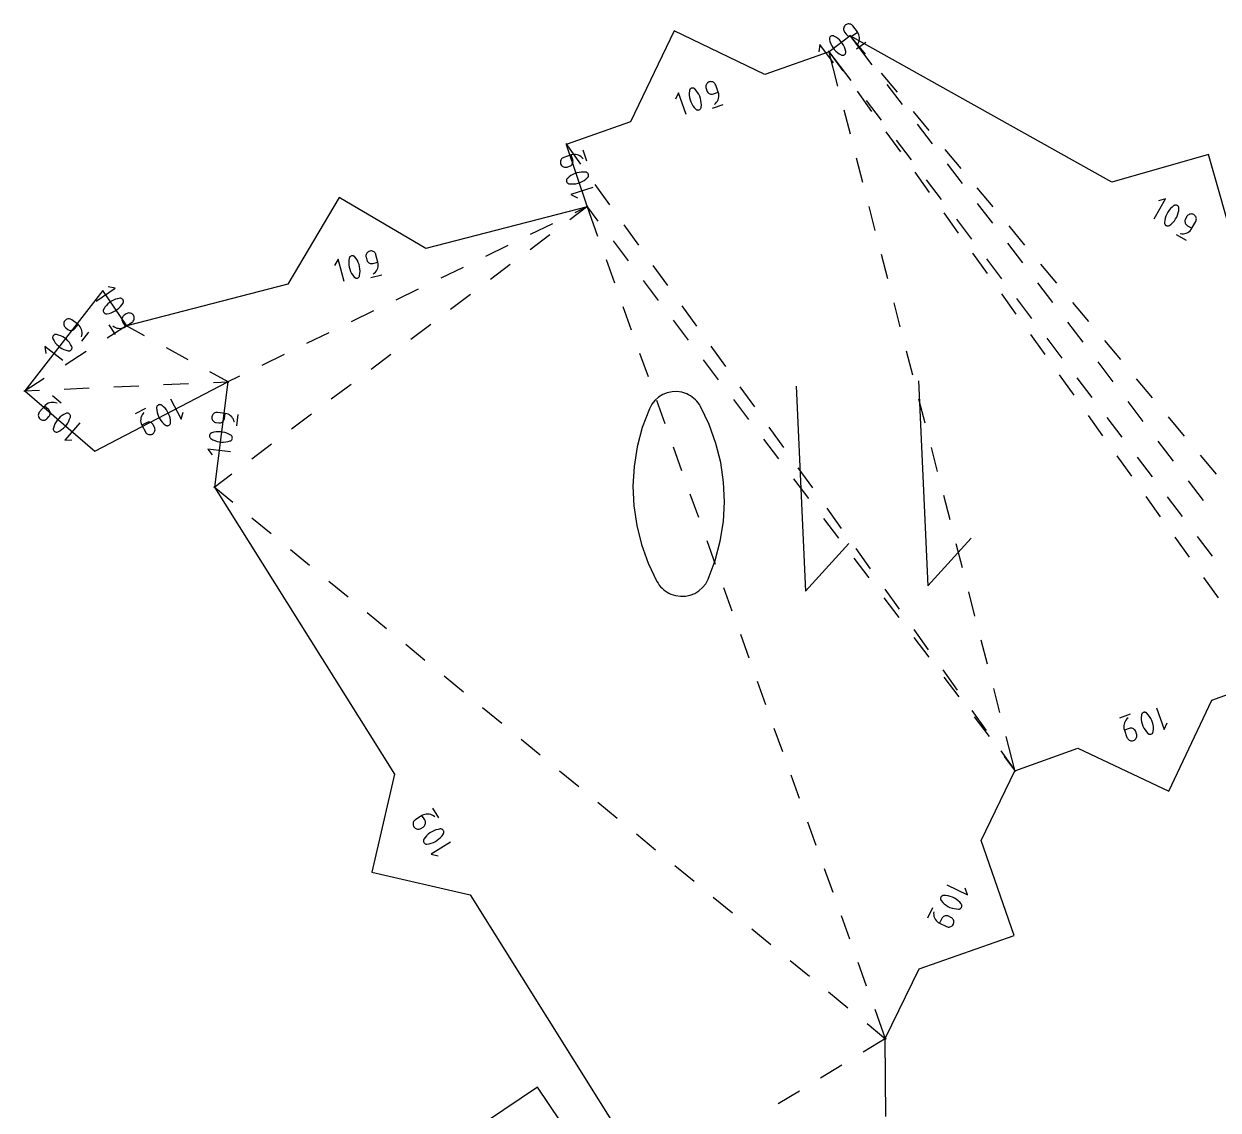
# Model space of a CAD drawing. Extents: x -2 to 214, y 3 to 282.
# Drawn here: x 131.14 to 157.77, y 174.67 to 198.88 of the extents above; entities that cross this region are included whole.
import ezdxf

# ---------------------------------------------------------------- set-up
doc = ezdxf.new("R2010")
doc.units = 0
doc.layers.add('Layer_1', color=7, linetype='CONTINUOUS')

msp = doc.modelspace()

# ---------------------------------------------------------------- linework, layer by layer
at = {"layer": 'Layer_1', "color": 5}
for points in [[(158.171222, 193.807297), (157.558609, 195.967161), (155.398745, 195.354555), (149.56325, 198.611209), (149.096754, 198.256692), (147.663648, 197.752111), (145.639031, 198.722285), (144.66885, 196.697672), (143.235743, 196.19309), (143.701078, 194.803753), (140.105348, 193.873725), (138.170902, 195.013123), (137.031504, 193.078676), (133.435778, 192.148645), (132.90509, 192.93831), (131.165427, 190.700425), (132.726952, 189.357971), (135.690275, 190.90341), (135.396061, 188.554351), (139.40464, 182.1574), (138.90239, 179.969235), (141.090554, 179.466989), (145.099133, 173.070038)], [(150.358729, 174.522195), (150.347094, 176.263446), (151.101224, 177.81957), (153.222127, 178.555831), (152.485869, 180.676735), (153.239999, 182.232859), (154.643257, 182.734996), (156.672798, 181.775165), (157.632633, 183.804706), (159.035887, 184.306843)], [(143.847435, 173.3144), (142.593529, 175.176665), (140.731264, 173.922758)]]:
    msp.add_lwpolyline(points, dxfattribs=at)
at = {"layer": 'Layer_1', "color": 1}
for points in [[(149.728198, 198.414726), (149.728198, 198.414726), (149.746772, 198.444077), (149.760636, 198.475192), (149.769801, 198.507577), (149.774268, 198.540703), (149.774049, 198.57404), (149.769149, 198.607096), (149.759574, 198.63934), (149.745333, 198.670243), (149.726431, 198.699277), (149.623018, 198.835357), (149.623018, 198.835357), (149.609175, 198.850562), (149.593303, 198.862697), (149.575865, 198.871728), (149.557306, 198.877585), (149.538072, 198.880054), (149.518624, 198.879348), (149.499404, 198.875327), (149.480862, 198.867883), (149.463456, 198.856947), (149.463456, 198.856947), (149.448308, 198.843118), (149.436194, 198.827243), (149.427187, 198.809816), (149.421345, 198.79126), (149.418735, 198.772033), (149.419405, 198.75256), (149.423434, 198.733334), (149.430877, 198.714778), (149.441803, 198.69735), (149.476283, 198.651983), (149.476283, 198.651983), (149.490133, 198.636814), (149.506008, 198.624678), (149.52346, 198.615647), (149.54203, 198.609791), (149.561267, 198.607321), (149.58072, 198.608027), (149.599932, 198.612049), (149.618453, 198.619492), (149.635824, 198.630393), (149.726431, 198.699245)], [(149.196534, 198.010686), (148.886453, 198.418709), (148.864697, 198.259038)], [(149.410984, 198.182143), (149.410984, 198.182143), (149.423162, 198.185812), (149.434225, 198.191456), (149.444011, 198.19883), (149.452354, 198.207684), (149.459085, 198.217774), (149.464045, 198.228886), (149.467079, 198.240775), (149.467997, 198.253193), (149.466656, 198.265928), (149.466656, 198.265928), (149.454418, 198.314661), (149.437435, 198.361471), (149.415948, 198.406062), (149.390181, 198.448127), (149.360361, 198.487363), (149.32672, 198.52347), (149.289491, 198.556137), (149.248897, 198.5851), (149.20517, 198.610006), (149.20517, 198.610006), (149.200344, 198.612123), (149.195377, 198.613887), (149.190293, 198.615298), (149.185129, 198.616356), (149.179915, 198.617062), (149.174676, 198.617386), (149.169448, 198.617316), (149.164258, 198.616963), (149.15914, 198.616257), (149.15914, 198.616257), (149.146828, 198.612624), (149.135662, 198.607015), (149.125802, 198.599677), (149.11741, 198.590857), (149.110647, 198.580768), (149.105683, 198.569655), (149.102685, 198.557767), (149.101803, 198.545314), (149.103178, 198.532543), (149.103178, 198.532543), (149.11549, 198.483874), (149.132523, 198.437113), (149.154045, 198.392554), (149.179834, 198.350506), (149.20965, 198.31127), (149.243274, 198.275146), (149.28047, 198.242443), (149.321012, 198.213445), (149.364668, 198.188468), (149.364668, 198.188468), (149.36948, 198.186352), (149.374419, 198.184588), (149.379467, 198.183177), (149.384603, 198.182118), (149.38981, 198.181413), (149.395077, 198.181095), (149.40038, 198.181169), (149.405703, 198.181522), (149.411026, 198.182228)], [(149.549026, 198.628241), (149.899994, 198.20803)], [(149.549823, 198.628876), (150.050634, 197.969884)], [(149.710369, 198.320718), (149.914384, 198.475757)], [(149.083328, 198.274359), (149.584135, 197.615367)], [(149.083878, 198.274761), (149.398669, 197.83295)], [(149.293573, 197.495496), (149.091198, 198.278176)], [(146.539415, 197.084616), (146.539415, 197.084616), (146.566085, 197.106876), (146.588815, 197.132276), (146.607459, 197.160287), (146.62186, 197.19045), (146.631864, 197.22227), (146.637322, 197.25522), (146.638098, 197.288839), (146.634002, 197.3226), (146.624904, 197.356043), (146.568142, 197.517256), (146.568142, 197.517256), (146.559615, 197.535953), (146.548231, 197.552392), (146.534399, 197.566327), (146.518534, 197.577616), (146.501037, 197.586012), (146.482318, 197.591339), (146.462792, 197.593456), (146.442867, 197.592045), (146.422953, 197.586965), (146.422953, 197.586965), (146.404294, 197.578463), (146.387911, 197.567068), (146.373991, 197.553239), (146.362744, 197.537364), (146.354359, 197.519831), (146.349039, 197.501099), (146.346993, 197.481555), (146.348404, 197.461623), (146.35347, 197.441691), (146.372393, 197.387949), (146.372393, 197.387949), (146.380926, 197.369251), (146.392321, 197.352812), (146.406168, 197.338877), (146.42205, 197.327624), (146.439558, 197.319228), (146.458276, 197.313901), (146.477796, 197.311784), (146.497699, 197.313195), (146.517575, 197.31824), (146.624918, 197.356033)], [(150.255612, 197.782252), (150.611229, 197.356474)], [(145.909548, 196.862849), (145.739351, 197.346243), (145.669733, 197.200909)], [(146.166208, 196.960382), (146.166208, 196.960382), (146.178922, 196.960142), (146.191178, 196.962259), (146.202749, 196.966245), (146.213399, 196.972101), (146.222903, 196.979651), (146.231028, 196.988717), (146.237543, 196.999089), (146.242221, 197.010625), (146.244832, 197.023148), (146.244832, 197.023148), (146.248113, 197.073285), (146.246278, 197.123051), (146.23948, 197.17208), (146.227835, 197.220016), (146.211466, 197.266498), (146.190504, 197.311174), (146.165072, 197.35369), (146.135298, 197.393678), (146.101304, 197.43079), (146.101304, 197.43079), (146.097385, 197.434353), (146.093215, 197.437528), (146.088826, 197.44035), (146.084244, 197.44282), (146.079495, 197.444936), (146.074609, 197.4467), (146.069611, 197.448111), (146.064531, 197.44917), (146.059394, 197.449875), (146.059394, 197.449875), (146.04656, 197.450175), (146.034209, 197.448411), (146.022571, 197.444425), (146.011879, 197.438569), (146.002346, 197.431019), (145.994211, 197.421953), (145.987699, 197.411546), (145.983035, 197.399975), (145.98046, 197.387381), (145.98046, 197.387381), (145.977285, 197.337283), (145.979155, 197.287555), (145.985999, 197.238544), (145.997665, 197.190619), (146.01403, 197.144137), (146.034971, 197.099447), (146.060361, 197.056916), (146.090072, 197.016893), (146.123981, 196.979746), (146.123981, 196.979746), (146.127886, 196.976183), (146.132028, 196.973008), (146.136384, 196.970186), (146.140946, 196.967716), (146.145691, 196.9656), (146.150605, 196.963836), (146.155674, 196.962425), (146.160885, 196.961366), (146.166215, 196.960661)], [(149.720575, 197.381144), (150.042481, 196.929334)], [(150.386295, 197.528199), (150.721956, 197.086518)], [(146.493649, 197.000588), (146.735348, 197.085689)], [(149.919796, 197.173682), (150.255457, 196.731994)], [(149.571322, 196.421316), (149.432447, 196.958406)], [(150.966847, 196.930692), (151.322468, 196.504914)], [(151.057617, 196.644833), (151.393274, 196.203152)], [(150.364387, 196.477531), (150.686297, 196.025722)], [(150.591118, 196.290312), (150.926779, 195.848627)], [(143.614394, 195.869392), (143.614394, 195.869392), (143.592557, 195.896415), (143.567527, 195.919522), (143.539795, 195.938607), (143.509855, 195.953459), (143.478204, 195.963936), (143.445328, 195.969898), (143.411733, 195.971309), (143.377906, 195.967746), (143.344342, 195.959174), (143.182276, 195.904896), (143.182276, 195.904896), (143.163445, 195.896641), (143.146847, 195.885493), (143.132686, 195.871876), (143.121164, 195.856177), (143.112493, 195.83882), (143.10687, 195.820194), (143.104506, 195.800685), (143.1056, 195.780753), (143.110359, 195.760751), (143.110359, 195.760751), (143.118589, 195.741983), (143.129723, 195.725437), (143.143347, 195.711326), (143.15906, 195.699826), (143.176445, 195.691183), (143.1951, 195.685574), (143.214612, 195.683104), (143.234568, 195.684162), (143.254567, 195.688925), (143.308599, 195.707022), (143.308599, 195.707022), (143.327427, 195.715277), (143.344018, 195.726425), (143.358171, 195.740042), (143.369679, 195.755741), (143.378343, 195.773133), (143.383959, 195.79176), (143.386323, 195.811233), (143.385229, 195.831165), (143.380484, 195.851132), (143.344342, 195.95904)], [(143.222817, 196.211128), (143.552301, 195.751353)], [(143.697709, 195.822346), (143.61633, 196.065321)], [(151.678086, 196.079132), (152.033703, 195.653358)], [(149.849071, 195.347136), (149.710196, 195.884226)], [(151.728935, 195.761463), (152.0646, 195.319782)], [(143.732888, 195.494322), (143.732888, 195.494322), (143.733312, 195.507022), (143.731512, 195.519299), (143.727681, 195.530941), (143.721977, 195.541665), (143.714572, 195.551296), (143.705636, 195.559551), (143.695346, 195.566218), (143.683877, 195.571087), (143.671396, 195.573909), (143.671396, 195.573909), (143.621312, 195.577966), (143.571528, 195.576907), (143.5224, 195.570875), (143.474295, 195.559974), (143.427563, 195.544311), (143.382569, 195.524026), (143.339672, 195.499261), (143.299229, 195.470086), (143.261602, 195.436678), (143.261602, 195.436678), (143.257968, 195.432798), (143.254652, 195.42867), (143.251653, 195.424331), (143.248972, 195.41978), (143.246644, 195.415053), (143.244668, 195.410185), (143.243046, 195.405211), (143.241811, 195.400166), (143.240964, 195.395051), (143.240964, 195.395051), (143.24047, 195.382209), (143.242199, 195.369827), (143.245995, 195.358115), (143.251678, 195.34732), (143.259076, 195.337689), (143.268015, 195.329434), (143.278327, 195.322766), (143.289835, 195.317933), (143.302365, 195.315111), (143.302365, 195.315111), (143.35241, 195.31116), (143.402166, 195.312218), (143.451273, 195.318286), (143.499374, 195.329222), (143.546103, 195.344886), (143.591107, 195.365135), (143.634026, 195.389865), (143.674496, 195.418969), (143.712163, 195.452306), (143.712163, 195.452306), (143.715789, 195.456152), (143.719105, 195.460244), (143.722104, 195.464548), (143.724785, 195.469063), (143.727113, 195.473791), (143.729089, 195.478694), (143.730712, 195.483739), (143.731982, 195.488925), (143.732864, 195.494252)], [(151.008203, 195.573919), (151.330109, 195.122113)], [(143.826473, 195.236198), (143.340522, 195.073434), (143.484769, 195.001597)], [(143.875446, 195.300432), (144.19859, 194.849508)], [(151.26244, 195.406946), (151.598101, 194.965265)], [(152.389321, 195.227576), (152.744939, 194.801795)], [(156.343685, 194.533761), (156.59343, 194.981267), (156.438406, 194.937279)], [(143.718809, 194.817098), (143.316399, 194.514291)], [(143.436498, 194.674932), (143.721028, 194.813468)], [(143.687666, 194.82143), (143.943461, 194.484334)], [(143.693592, 194.824644), (143.935361, 194.150175)], [(150.12682, 194.272956), (149.987945, 194.810046)], [(151.652016, 194.670311), (151.973925, 194.218501)], [(152.400257, 194.878097), (152.735918, 194.436416)], [(156.586664, 194.405897), (156.586664, 194.405897), (156.594894, 194.396196), (156.604483, 194.388329), (156.615144, 194.382296), (156.626595, 194.378204), (156.638544, 194.376087), (156.650714, 194.375995), (156.662815, 194.378112), (156.674566, 194.38224), (156.685678, 194.388554), (156.685678, 194.388554), (156.725433, 194.419281), (156.761532, 194.453571), (156.793787, 194.491117), (156.822013, 194.53157), (156.84603, 194.574606), (156.865651, 194.619888), (156.880687, 194.66709), (156.890963, 194.715876), (156.896283, 194.765921), (156.896283, 194.765921), (156.896368, 194.771212), (156.896061, 194.776504), (156.895355, 194.78176), (156.894297, 194.786946), (156.89285, 194.791991), (156.891051, 194.79693), (156.888899, 194.801692), (156.886395, 194.806279), (156.883572, 194.810618), (156.883572, 194.810618), (156.875303, 194.820425), (156.86569, 194.828398), (156.855012, 194.834501), (156.843546, 194.838664), (156.831587, 194.84078), (156.819406, 194.840879), (156.807288, 194.838762), (156.795519, 194.8346), (156.784382, 194.828214), (156.784382, 194.828214), (156.744716, 194.797452), (156.708683, 194.763127), (156.676471, 194.725559), (156.648263, 194.685096), (156.624249, 194.642064), (156.604606, 194.596788), (156.589525, 194.549608), (156.579185, 194.500851), (156.573777, 194.450848), (156.573777, 194.450848), (156.573689, 194.445556), (156.573989, 194.4403), (156.574694, 194.435079), (156.575753, 194.429928), (156.577199, 194.424883), (156.579033, 194.419945), (156.581221, 194.415111), (156.583761, 194.41042), (156.586689, 194.405869)], [(156.926791, 194.208338), (156.926791, 194.208338), (156.96112, 194.203081), (156.995195, 194.202842), (157.028536, 194.207428), (157.060681, 194.2166), (157.091147, 194.230147), (157.119471, 194.247856), (157.145168, 194.269552), (157.167774, 194.294952), (157.186813, 194.323915), (157.270104, 194.473158), (157.270104, 194.473158), (157.278482, 194.491925), (157.283263, 194.511328), (157.284568, 194.530943), (157.282522, 194.55031), (157.277244, 194.569007), (157.268859, 194.586576), (157.257485, 194.602592), (157.243247, 194.616597), (157.226271, 194.628168), (157.226271, 194.628168), (157.207539, 194.636529), (157.188157, 194.641291), (157.168571, 194.642703), (157.149218, 194.640586), (157.130538, 194.635294), (157.11297, 194.626898), (157.096957, 194.615503), (157.082941, 194.601251), (157.07136, 194.584283), (157.043592, 194.53453), (157.043592, 194.53453), (157.035217, 194.515762), (157.030451, 194.49636), (157.029146, 194.476745), (157.031228, 194.457378), (157.036519, 194.438681), (157.044915, 194.421112), (157.056285, 194.405096), (157.070502, 194.391091), (157.087443, 194.37952), (157.186817, 194.324067)], [(142.438945, 194.189238), (142.937724, 194.432087)], [(144.521731, 194.398587), (144.844876, 193.947663)], [(151.933758, 194.52358), (152.269423, 194.081899)], [(153.10056, 194.376017), (153.456178, 193.950235)], [(142.873126, 194.180733), (142.429851, 193.847175)], [(156.83351, 194.187037), (157.057266, 194.062164)], [(141.441395, 193.703545), (141.94017, 193.946393)], [(144.278798, 194.042402), (144.614138, 193.600477)], [(153.071579, 193.994731), (153.40724, 193.55305)], [(138.28177, 193.137382), (138.15344, 193.633539), (138.071676, 193.494675)], [(138.545817, 193.212661), (138.545817, 193.212661), (138.558464, 193.21125), (138.570843, 193.212309), (138.582714, 193.215484), (138.593826, 193.220422), (138.60394, 193.227125), (138.612809, 193.235451), (138.620186, 193.245258), (138.62583, 193.256371), (138.629496, 193.268612), (138.629496, 193.268612), (138.637038, 193.318287), (138.639472, 193.368025), (138.636897, 193.417456), (138.629383, 193.46621), (138.617042, 193.513919), (138.599968, 193.560225), (138.578258, 193.604753), (138.552001, 193.647139), (138.521299, 193.68701), (138.521299, 193.68701), (138.517697, 193.690926), (138.513823, 193.694524), (138.509703, 193.697699), (138.50536, 193.700521), (138.500823, 193.703343), (138.496117, 193.705813), (138.49127, 193.70793), (138.486307, 193.709341), (138.481251, 193.710399), (138.481251, 193.710399), (138.468488, 193.71181), (138.456021, 193.711105), (138.444086, 193.708282), (138.432931, 193.703379), (138.422792, 193.696676), (138.413913, 193.68835), (138.406536, 193.678543), (138.400903, 193.667395), (138.397251, 193.655083), (138.397251, 193.655083), (138.389801, 193.605437), (138.387437, 193.555727), (138.390083, 193.506317), (138.397618, 193.457567), (138.409958, 193.409861), (138.427008, 193.363544), (138.448676, 193.318999), (138.474862, 193.276592), (138.505476, 193.236682), (138.505476, 193.236682), (138.509068, 193.232801), (138.512913, 193.229203), (138.517005, 193.226028), (138.521327, 193.223206), (138.525864, 193.220384), (138.530598, 193.217914), (138.535516, 193.215798), (138.540603, 193.214034), (138.545845, 193.212623)], [(138.928263, 193.304599), (138.928263, 193.304599), (138.956732, 193.324495), (138.98155, 193.347849), (139.002516, 193.374167), (139.019435, 193.402988), (139.032117, 193.433821), (139.040369, 193.466206), (139.043992, 193.49965), (139.042792, 193.533657), (139.036576, 193.567736), (138.993781, 193.733203), (138.993781, 193.733203), (138.986881, 193.75257), (138.976939, 193.769891), (138.964349, 193.784955), (138.9495, 193.797549), (138.932782, 193.807427), (138.914589, 193.814341), (138.895314, 193.818081), (138.875339, 193.818388), (138.855065, 193.815213), (138.855065, 193.815213), (138.835751, 193.808334), (138.818454, 193.798385), (138.803404, 193.785791), (138.790842, 193.770939), (138.780992, 193.754218), (138.774096, 193.736014), (138.770377, 193.716717), (138.770077, 193.69675), (138.773429, 193.676465), (138.787699, 193.621301), (138.787699, 193.621301), (138.794603, 193.601934), (138.804554, 193.584613), (138.817159, 193.569549), (138.832025, 193.556955), (138.848754, 193.547112), (138.86695, 193.540198), (138.886219, 193.536458), (138.906169, 193.536152), (138.926404, 193.539327), (139.03658, 193.567831)], [(144.122556, 193.627965), (144.309754, 193.105745)], [(150.404569, 193.198776), (150.265694, 193.735866)], [(152.295831, 193.766699), (152.617738, 193.314889)], [(152.605084, 193.640214), (152.940741, 193.198526)], [(140.443842, 193.217851), (140.942617, 193.460699)], [(141.986578, 193.51362), (141.543302, 193.180065)], [(145.168016, 193.496739), (145.491161, 193.045819)], [(153.811795, 193.52446), (154.167413, 193.098679)], [(138.875495, 193.224779), (139.123571, 193.288946)], [(144.949478, 193.158549), (145.284818, 192.716624)], [(153.742901, 193.111365), (154.078562, 192.669683)], [(132.755636, 192.70131), (133.180987, 192.987166), (133.022851, 193.018175)], [(139.446289, 192.732157), (139.945067, 192.975006)], [(141.10003, 192.846503), (140.656754, 192.512948)], [(152.939644, 192.863087), (153.261554, 192.411281)], [(132.914347, 192.477264), (132.914347, 192.477264), (132.917297, 192.464882), (132.922274, 192.453522), (132.929051, 192.443327), (132.937401, 192.434472), (132.947092, 192.42717), (132.957901, 192.421561), (132.969592, 192.417857), (132.98194, 192.416093), (132.994714, 192.416798), (132.994714, 192.416798), (133.044078, 192.426182), (133.091795, 192.440434), (133.137557, 192.459308), (133.181047, 192.482591), (133.221952, 192.510073), (133.259953, 192.541576), (133.294741, 192.576853), (133.325997, 192.615698), (133.353408, 192.657904), (133.353408, 192.657904), (133.355888, 192.662596), (133.358008, 192.667464), (133.359761, 192.672439), (133.361147, 192.677519), (133.362156, 192.682704), (133.362784, 192.687926), (133.363021, 192.693147), (133.362865, 192.698368), (133.362305, 192.703518), (133.362305, 192.703518), (133.359384, 192.716007), (133.354431, 192.727472), (133.347668, 192.737738), (133.339328, 192.746628), (133.329637, 192.753966), (133.318821, 192.759575), (133.307109, 192.763279), (133.29473, 192.765043), (133.28191, 192.764337), (133.28191, 192.764337), (133.232609, 192.754883), (133.184935, 192.740595), (133.139204, 192.721686), (133.095728, 192.698403), (133.054827, 192.670922), (133.016808, 192.639454), (132.981989, 192.604211), (132.950687, 192.565423), (132.923216, 192.523291), (132.923216, 192.523291), (132.92074, 192.518635), (132.918627, 192.513802), (132.91688, 192.508863), (132.915504, 192.503783), (132.914506, 192.498632), (132.913885, 192.493411), (132.913649, 192.488119), (132.913801, 192.482792), (132.914347, 192.47743)], [(144.496948, 192.583528), (144.684143, 192.061311)], [(145.814302, 192.594891), (146.137443, 192.143974)], [(150.682318, 192.124592), (150.543443, 192.661686)], [(153.276402, 192.756844), (153.612063, 192.315163)], [(154.52303, 192.672897), (154.878648, 192.247123)], [(132.425002, 191.903221), (132.425002, 191.903221), (132.435399, 191.936347), (132.440789, 191.970002), (132.441315, 192.003657), (132.437113, 192.036818), (132.428322, 192.068991), (132.415086, 192.099683), (132.397542, 192.128364), (132.375836, 192.15454), (132.3501, 192.177752), (132.215163, 192.282651), (132.215163, 192.282651), (132.197877, 192.293763), (132.179416, 192.301419), (132.160239, 192.305687), (132.14079, 192.306746), (132.121529, 192.304276), (132.102898, 192.298632), (132.085358, 192.289812), (132.069356, 192.277853), (132.055344, 192.262825), (132.055344, 192.262825), (132.04426, 192.245574), (132.036633, 192.227124), (132.032413, 192.207968), (132.031546, 192.18853), (132.033969, 192.169268), (132.039628, 192.150641), (132.048472, 192.133073), (132.060438, 192.117057), (132.075474, 192.103052), (132.12046, 192.068091), (132.12046, 192.068091), (132.137753, 192.056979), (132.156217, 192.049324), (132.175401, 192.04509), (132.194857, 192.044032), (132.214122, 192.046501), (132.232749, 192.052146), (132.250286, 192.060965), (132.26627, 192.072925), (132.280258, 192.087918), (132.3501, 192.177763)], [(133.128102, 192.147075), (133.128102, 192.147075), (133.156321, 192.126825), (133.186589, 192.111162), (133.218389, 192.10012), (133.251197, 192.093735), (133.284499, 192.091971), (133.317773, 192.094793), (133.350508, 192.102484), (133.382173, 192.114902), (133.412258, 192.132082), (133.554113, 192.227413), (133.554113, 192.227413), (133.570084, 192.24036), (133.583133, 192.255494), (133.593176, 192.272392), (133.600119, 192.29056), (133.603873, 192.30961), (133.604349, 192.329084), (133.60146, 192.348486), (133.595117, 192.36743), (133.585225, 192.385457), (133.585225, 192.385457), (133.572306, 192.401403), (133.557179, 192.41442), (133.540292, 192.424439), (133.522095, 192.431354), (133.503035, 192.435093), (133.483561, 192.435446), (133.464127, 192.432624), (133.445176, 192.426274), (133.427159, 192.416361), (133.379862, 192.384575), (133.379862, 192.384575), (133.363896, 192.371629), (133.350857, 192.356494), (133.340827, 192.339596), (133.333899, 192.321393), (133.330156, 192.302343), (133.329687, 192.28287), (133.332576, 192.263467), (133.338912, 192.244558), (133.348779, 192.226566), (133.412258, 192.132114)], [(138.448736, 192.246463), (138.947514, 192.489312)], [(145.620158, 192.274692), (145.955494, 191.832768)], [(132.431955, 191.807784), (132.58922, 192.010091)], [(133.454485, 192.160579), (133.002154, 191.872046)], [(133.03529, 192.170326), (133.178218, 191.957651)], [(133.834618, 191.928353), (133.416354, 192.159373)], [(137.451182, 191.760769), (137.949961, 192.003618)], [(140.213482, 192.179386), (139.770206, 191.845831)], [(154.414223, 192.227995), (154.749884, 191.786314)], [(132.178291, 191.596865), (132.178291, 191.596865), (132.189114, 191.603533), (132.19836, 191.611823), (132.205924, 191.621454), (132.211706, 191.632143), (132.215615, 191.643643), (132.217548, 191.655673), (132.21741, 191.66795), (132.215099, 191.680191), (132.210517, 191.69215), (132.210517, 191.69215), (132.186151, 191.736096), (132.157703, 191.776962), (132.125466, 191.814525), (132.089743, 191.848533), (132.050836, 191.878766), (132.009038, 191.905013), (131.964655, 191.927026), (131.917979, 191.944559), (131.869317, 191.9574), (131.869317, 191.9574), (131.864089, 191.958459), (131.858815, 191.958812), (131.853527, 191.958914), (131.848256, 191.958639), (131.843035, 191.957933), (131.837892, 191.956875), (131.832858, 191.955464), (131.827958, 191.9537), (131.82323, 191.951583), (131.82323, 191.951583), (131.812273, 191.94488), (131.802924, 191.93659), (131.795287, 191.926959), (131.789452, 191.91627), (131.785518, 191.904769), (131.783578, 191.89274), (131.783733, 191.880463), (131.786076, 191.868186), (131.790701, 191.856192), (131.790701, 191.856192), (131.815116, 191.812331), (131.843603, 191.771522), (131.875865, 191.733997), (131.911601, 191.699989), (131.950509, 191.669756), (131.992292, 191.643509), (132.03665, 191.621461), (132.083288, 191.603857), (132.1319, 191.590945), (132.1319, 191.590945), (132.137118, 191.589887), (132.14236, 191.589534), (132.14761, 191.589425), (132.152852, 191.589704), (132.158066, 191.590409), (132.163234, 191.591468), (132.168339, 191.592879), (132.173366, 191.594643), (132.178291, 191.596759)], [(153.58346, 191.959478), (153.905366, 191.507669)], [(153.947724, 191.873478), (154.283385, 191.431797)], [(155.234269, 191.821341), (155.589887, 191.395563)], [(132.015166, 191.376012), (131.610555, 191.690538), (131.630607, 191.530649)], [(132.534452, 191.573709), (132.066749, 191.275368)], [(134.805829, 191.391919), (134.320223, 191.660136)], [(136.453633, 191.275075), (136.952408, 191.517924)], [(139.326934, 191.512276), (138.883658, 191.178718)], [(144.871337, 191.539094), (145.058535, 191.016877)], [(146.460587, 191.693046), (146.783728, 191.242126)], [(150.960067, 191.050412), (150.821189, 191.587502)], [(146.290834, 191.390836), (146.626174, 190.948911)], [(155.085542, 191.344629), (155.421206, 190.902948)], [(131.599047, 190.977027), (131.146719, 190.68849)], [(135.709702, 190.892682), (135.291435, 191.123702)], [(135.670325, 190.893694), (135.954854, 191.03223)], [(151.091663, 190.921948), (151.293883, 186.35578), (152.264029, 187.416138)], [(154.227276, 191.055866), (154.549182, 190.604057)], [(154.619046, 190.990112), (154.954707, 190.548431)], [(155.945505, 190.969781), (156.301122, 190.544)], [(131.143258, 190.699427), (131.488162, 190.714914)], [(132.042358, 190.739763), (132.596555, 190.764634)], [(133.150754, 190.789484), (133.704951, 190.814355)], [(134.259147, 190.839208), (134.813343, 190.864079)], [(135.367543, 190.888928), (135.712443, 190.904415)], [(138.440385, 190.845163), (137.99711, 190.511601)], [(145.921285, 190.632625), (145.921285, 190.632625), (145.813402, 190.667585), (145.703692, 190.682472), (145.594574, 190.678203), (145.488476, 190.655661), (145.387822, 190.615776), (145.295034, 190.559462), (145.212541, 190.487629), (145.142768, 190.401192), (145.088137, 190.301056), (145.088137, 190.301056), (144.930488, 189.881568), (144.817334, 189.45211), (144.748528, 189.016063), (144.723926, 188.576802), (144.743371, 188.137703), (144.806719, 187.702145), (144.913815, 187.273503), (145.064515, 186.855158), (145.258663, 186.450483), (145.258663, 186.450483), (145.282874, 186.40985), (145.309995, 186.371171), (145.339826, 186.334645), (145.372169, 186.300461), (145.406819, 186.268781), (145.443582, 186.239818), (145.48226, 186.213748), (145.52265, 186.190782), (145.564549, 186.171062), (145.564549, 186.171062), (145.673311, 186.135269), (145.783691, 186.119747), (145.893289, 186.123557), (145.999715, 186.145782), (146.100567, 186.185526), (146.193453, 186.241871), (146.275975, 186.313891), (146.345733, 186.400674), (146.400336, 186.501304), (146.400336, 186.501304), (146.557142, 186.920672), (146.669661, 187.350034), (146.738043, 187.786022), (146.762434, 188.225255), (146.742989, 188.664354), (146.679856, 189.099943), (146.57318, 189.528645), (146.423115, 189.947086), (146.229811, 190.351881), (146.229811, 190.351881), (146.205684, 190.392436), (146.17876, 190.430917), (146.149148, 190.467214), (146.11696, 190.501222), (146.082307, 190.532796), (146.045304, 190.561829), (146.006054, 190.588217), (145.96468, 190.611853), (145.921285, 190.632596)], [(147.106873, 190.791202), (147.430013, 190.340281)], [(148.364232, 190.801161), (148.566452, 186.234992), (149.536601, 187.295354)], [(131.881654, 190.422598), (131.881654, 190.422598), (131.849068, 190.434628), (131.81573, 190.441684), (131.782146, 190.4438), (131.748819, 190.441331), (131.716258, 190.434134), (131.684966, 190.422422), (131.655456, 190.406335), (131.628229, 190.385945), (131.603792, 190.361391), (131.492371, 190.231784), (131.492371, 190.231784), (131.480415, 190.215063), (131.471857, 190.197), (131.466664, 190.178056), (131.464801, 190.158689), (131.466244, 190.139321), (131.470954, 190.120448), (131.478902, 190.102491), (131.490053, 190.085911), (131.504376, 190.071165), (131.504376, 190.071165), (131.521062, 190.059241), (131.5391, 190.050704), (131.55804, 190.045553), (131.577418, 190.043789), (131.596786, 190.0452), (131.615677, 190.049927), (131.633644, 190.0579), (131.650225, 190.069083), (131.664964, 190.083406), (131.702111, 190.126614), (131.702111, 190.126614), (131.714063, 190.143336), (131.722611, 190.161398), (131.72779, 190.180342), (131.729631, 190.19971), (131.728178, 190.219077), (131.723461, 190.237951), (131.715517, 190.255907), (131.70438, 190.272453), (131.690089, 190.287163), (131.603792, 190.361356)], [(131.97731, 190.424842), (131.783003, 190.591886)], [(134.171175, 190.392535), (134.171175, 190.392535), (134.158552, 190.391124), (134.146699, 190.387455), (134.135816, 190.381845), (134.1261, 190.374543), (134.117764, 190.365724), (134.111005, 190.355599), (134.106027, 190.34438), (134.103036, 190.33228), (134.102228, 190.31951), (134.102228, 190.31951), (134.106094, 190.269408), (134.114952, 190.220407), (134.12863, 190.172839), (134.146949, 190.127034), (134.169739, 190.083343), (134.196818, 190.042085), (134.228018, 190.003604), (134.263161, 189.968238), (134.302069, 189.936312), (134.302069, 189.936312), (134.306458, 189.93349), (134.311044, 189.930667), (134.315806, 189.928551), (134.320714, 189.926434), (134.325737, 189.925023), (134.330845, 189.923965), (134.33601, 189.923259), (134.341203, 189.922906), (134.346396, 189.922892), (134.346396, 189.922892), (134.359145, 189.924303), (134.371097, 189.927972), (134.382051, 189.933546), (134.391812, 189.940849), (134.400177, 189.949668), (134.406943, 189.959793), (134.411917, 189.971011), (134.414891, 189.983147), (134.415671, 189.995952), (134.415671, 189.995952), (134.411727, 190.045997), (134.402809, 190.09496), (134.389093, 190.142503), (134.370752, 190.188297), (134.347962, 190.231989), (134.320901, 190.27326), (134.28974, 190.311766), (134.254659, 190.347174), (134.215829, 190.379136), (134.215829, 190.379136), (134.211455, 190.381958), (134.206893, 190.384428), (134.202166, 190.386544), (134.197284, 190.388308), (134.192267, 190.389719), (134.187131, 190.390778), (134.181888, 190.391483), (134.176565, 190.391836), (134.171175, 190.391889)], [(134.411423, 190.525451), (134.648402, 190.071052), (134.696722, 190.224785)], [(145.24573, 190.49466), (145.432924, 189.972443)], [(146.961514, 190.506983), (147.296854, 190.065058)], [(151.237816, 189.976229), (151.098938, 190.513319)], [(155.756867, 190.461263), (156.092525, 190.019581)], [(132.175472, 190.161084), (132.175472, 190.161084), (132.169341, 190.172232), (132.16152, 190.181863), (132.152277, 190.189906), (132.141877, 190.196221), (132.130592, 190.200701), (132.118685, 190.203171), (132.10643, 190.203523), (132.09409, 190.201759), (132.08194, 190.197773), (132.08194, 190.197773), (132.036848, 190.175619), (131.994624, 190.149231), (131.955522, 190.118892), (131.919782, 190.084884), (131.887655, 190.047511), (131.859387, 190.007058), (131.835221, 189.963818), (131.815413, 189.918063), (131.800205, 189.870088), (131.800205, 189.870088), (131.799062, 189.864903), (131.798307, 189.859646), (131.79794, 189.85439), (131.797957, 189.849098), (131.798356, 189.843842), (131.799136, 189.838656), (131.800296, 189.833541), (131.801831, 189.828566), (131.803743, 189.823733), (131.803743, 189.823733), (131.809881, 189.812444), (131.817706, 189.802708), (131.826952, 189.794594), (131.837356, 189.788244), (131.848648, 189.783764), (131.860565, 189.781294), (131.872838, 189.780941), (131.885199, 189.782705), (131.897388, 189.786727), (131.897388, 189.786727), (131.942402, 189.808952), (131.984566, 189.83541), (132.023629, 189.865784), (132.059352, 189.899792), (132.091479, 189.937158), (132.119765, 189.977597), (132.143969, 190.020816), (132.163837, 190.066529), (132.179127, 190.114447), (132.179127, 190.114447), (132.18027, 190.119598), (132.181025, 190.124819), (132.181392, 190.13004), (132.18137, 190.135296), (132.180965, 190.140553), (132.180171, 190.145774), (132.178989, 190.150959), (132.177423, 190.156075), (132.175472, 190.161084)], [(133.852733, 190.306333), (133.625533, 190.187842)], [(133.819335, 190.216668), (133.819335, 190.216668), (133.796087, 190.19088), (133.777182, 190.162516), (133.7627, 190.132142), (133.75272, 190.100251), (133.747323, 190.067337), (133.746589, 190.033929), (133.750604, 190.000556), (133.759441, 189.967713), (133.773185, 189.935927), (133.852218, 189.784385), (133.852218, 189.784385), (133.863309, 189.767063), (133.876905, 189.752423), (133.892575, 189.74057), (133.909879, 189.731644), (133.928393, 189.725788), (133.947676, 189.723319), (133.967297, 189.724024), (133.986824, 189.728222), (134.005821, 189.736054), (134.005821, 189.736054), (134.023082, 189.747131), (134.037687, 189.760713), (134.049505, 189.776376), (134.058388, 189.793698), (134.064205, 189.812219), (134.066816, 189.831516), (134.066082, 189.851165), (134.061866, 189.870709), (134.054028, 189.889724), (134.027679, 189.940249), (134.027679, 189.940249), (134.016584, 189.957535), (134.002974, 189.972175), (133.987293, 189.983993), (133.969975, 189.992883), (133.951454, 189.998704), (133.932168, 190.001174), (133.912553, 190.000468), (133.893048, 189.99627), (133.87409, 189.988474), (133.773185, 189.93585)], [(135.835379, 190.000069), (135.835379, 190.000069), (135.827389, 190.033865), (135.814837, 190.065545), (135.798094, 190.094755), (135.777541, 190.121107), (135.753552, 190.144285), (135.726501, 190.163899), (135.696769, 190.179598), (135.66473, 190.191028), (135.630757, 190.197801), (135.46117, 190.219039), (135.46117, 190.219039), (135.440628, 190.219744), (135.420844, 190.216922), (135.402186, 190.210784), (135.385005, 190.201647), (135.36967, 190.189758), (135.356536, 190.1754), (135.345963, 190.158855), (135.338312, 190.140404), (135.333944, 190.120331), (135.333944, 190.120331), (135.333239, 190.099835), (135.336096, 190.080079), (135.342263, 190.061453), (135.351449, 190.044308), (135.363377, 190.028962), (135.377763, 190.015839), (135.394329, 190.005255), (135.412797, 189.9976), (135.432881, 189.993225), (135.489424, 189.986135), (135.489424, 189.986135), (135.509963, 189.985429), (135.529743, 189.988251), (135.548401, 189.994425), (135.565578, 190.003597), (135.58091, 190.015521), (135.59404, 190.029879), (135.60461, 190.046424), (135.612254, 190.064839), (135.616615, 190.084877), (135.630757, 190.197801)], [(135.890109, 189.921583), (135.921954, 190.175837)], [(137.553837, 190.178046), (137.110561, 189.844491)], [(154.871088, 190.152254), (155.192994, 189.700448)], [(156.65674, 190.118225), (157.012361, 189.692444)], [(132.388017, 189.987274), (132.053922, 189.598661), (132.214613, 189.610797)], [(147.753158, 189.889357), (148.076299, 189.438437)], [(155.290368, 190.106742), (155.626029, 189.665061)], [(135.779795, 189.610677), (135.779795, 189.610677), (135.785694, 189.62193), (135.789405, 189.633784), (135.790993, 189.645919), (135.790499, 189.65809), (135.787994, 189.669979), (135.783521, 189.681303), (135.777135, 189.69178), (135.768895, 189.701129), (135.758858, 189.709066), (135.758858, 189.709066), (135.715463, 189.734396), (135.670124, 189.754998), (135.623226, 189.770838), (135.575138, 189.781845), (135.526236, 189.787983), (135.4769, 189.789041), (135.427504, 189.785266), (135.378426, 189.776482), (135.330039, 189.762653), (135.330039, 189.762653), (135.32509, 189.76089), (135.320306, 189.758773), (135.315706, 189.756303), (135.311317, 189.753481), (135.307165, 189.750306), (135.30327, 189.746778), (135.299661, 189.743004), (135.296345, 189.738982), (135.293382, 189.734713), (135.293382, 189.734713), (135.287378, 189.723354), (135.283578, 189.711465), (135.28192, 189.699295), (135.282379, 189.687124), (135.284883, 189.675235), (135.28936, 189.663911), (135.295767, 189.653433), (135.304046, 189.644085), (135.314139, 189.636147), (135.314139, 189.636147), (135.357538, 189.610924), (135.402874, 189.590392), (135.449775, 189.574623), (135.497866, 189.563651), (135.546765, 189.557513), (135.596101, 189.556455), (135.645496, 189.560159), (135.694571, 189.568873), (135.742958, 189.582596), (135.742958, 189.582596), (135.747894, 189.58436), (135.752656, 189.586476), (135.757225, 189.588946), (135.761589, 189.591768), (135.765734, 189.594943), (135.769639, 189.598471), (135.773297, 189.602316), (135.776684, 189.606443), (135.779788, 189.610853)], [(147.63219, 189.623126), (147.96753, 189.181195)], [(135.752388, 189.337479), (135.24388, 189.401166), (135.342799, 189.273954)], [(136.667289, 189.510929), (136.224013, 189.177374)], [(145.620119, 189.450226), (145.807317, 188.928009)], [(151.515561, 188.902045), (151.376687, 189.439135)], [(156.428189, 189.5779), (156.763847, 189.136212)], [(155.514904, 189.248646), (155.83681, 188.796836)], [(155.96169, 189.223376), (156.297351, 188.781695)], [(157.367979, 189.266666), (157.723596, 188.840884)], [(135.780737, 188.843812), (135.378331, 188.541009)], [(148.399443, 188.987512), (148.722584, 188.536588)], [(135.37892, 188.568444), (135.800719, 188.221692)], [(148.30287, 188.73927), (148.638207, 188.297342)], [(157.099508, 188.694527), (157.435172, 188.252846)], [(145.994511, 188.405792), (146.181706, 187.883576)], [(151.79331, 187.827865), (151.654436, 188.364955)], [(156.158716, 188.34503), (156.480623, 187.893224)], [(156.633008, 188.34001), (156.968673, 187.898325)], [(149.045729, 188.085668), (149.368873, 187.634744)], [(136.229255, 187.869401), (136.657792, 187.51711)], [(148.973547, 187.855417), (149.308887, 187.413489)], [(157.304334, 187.456644), (157.639991, 187.014959)], [(146.368904, 187.361359), (146.556098, 186.839145)], [(149.692014, 187.18382), (150.015155, 186.732899)], [(152.071059, 186.753685), (151.932185, 187.290775)], [(156.802532, 187.441422), (157.124438, 186.989615)], [(137.086329, 187.164819), (137.514866, 186.812528)], [(149.644227, 186.97156), (149.979563, 186.529632)], [(137.943403, 186.460241), (138.37194, 186.10795)], [(157.446345, 186.537809), (157.768251, 186.086003)], [(146.743293, 186.316928), (146.930487, 185.794711)], [(150.338299, 186.281975), (150.66144, 185.831054)], [(152.348808, 185.679505), (152.209934, 186.216595)], [(150.314903, 186.087704), (150.650243, 185.645776)], [(138.800476, 185.755659), (139.229013, 185.403368)], [(150.984585, 185.38013), (151.307726, 184.929206)], [(147.117682, 185.272494), (147.30488, 184.750274)], [(150.985583, 185.203851), (151.320923, 184.761923)], [(152.626557, 184.605325), (152.487683, 185.142415)], [(139.65755, 185.051077), (140.086087, 184.698786)], [(140.514624, 184.346499), (140.94316, 183.994208)], [(151.63087, 184.478286), (151.954011, 184.027362)], [(151.656259, 184.319994), (151.991599, 183.878066)], [(147.492074, 184.228057), (147.679269, 183.705844)], [(152.904306, 183.531141), (152.765432, 184.068234)], [(141.371697, 183.641917), (141.800234, 183.289626)], [(152.277155, 183.576441), (152.600296, 183.125517)], [(155.809403, 183.492476), (155.568142, 183.406145)], [(156.136632, 183.534355), (156.136632, 183.534355), (156.123918, 183.534535), (156.111673, 183.532418), (156.100124, 183.528361), (156.089501, 183.522434), (156.080036, 183.514814), (156.071961, 183.505713), (156.065495, 183.495306), (156.060881, 183.483735), (156.058341, 183.471211), (156.058341, 183.471211), (156.055307, 183.421057), (156.057388, 183.371304), (156.064437, 183.322311), (156.076325, 183.274435), (156.09293, 183.228034), (156.114118, 183.183464), (156.139769, 183.141082), (156.169751, 183.101246), (156.203932, 183.06431), (156.203932, 183.06431), (156.207869, 183.060747), (156.212053, 183.057572), (156.216459, 183.05475), (156.221052, 183.05228), (156.225815, 183.050164), (156.230708, 183.0484), (156.235714, 183.046989), (156.240801, 183.04593), (156.245944, 183.045225), (156.245944, 183.045225), (156.258778, 183.044988), (156.271118, 183.047105), (156.282735, 183.051127), (156.293403, 183.057018), (156.302893, 183.064603), (156.310979, 183.073705), (156.317438, 183.084147), (156.322045, 183.095753), (156.32455, 183.108347), (156.32455, 183.108347), (156.327478, 183.158463), (156.325326, 183.208183), (156.318235, 183.257156), (156.306322, 183.305021), (156.289717, 183.351422), (156.26855, 183.396002), (156.242942, 183.438406), (156.21303, 183.478274), (156.178931, 183.515252), (156.178931, 183.515252), (156.175008, 183.51878), (156.170848, 183.521955), (156.166477, 183.524777), (156.161905, 183.527246), (156.157147, 183.529363), (156.152222, 183.531127), (156.147145, 183.532538), (156.141931, 183.533596), (156.136594, 183.534302)], [(156.392791, 183.6332), (156.565455, 183.150677), (156.634331, 183.296364)], [(152.326939, 183.436138), (152.662279, 182.99421)], [(155.764064, 183.408215), (155.764064, 183.408215), (155.73751, 183.385849), (155.714908, 183.360344), (155.696408, 183.332227), (155.682163, 183.301994), (155.67232, 183.270138), (155.667032, 183.237154), (155.666433, 183.203534), (155.670698, 183.169773), (155.679965, 183.1364), (155.737553, 182.975477), (155.737553, 182.975477), (155.746171, 182.956815), (155.75764, 182.940446), (155.771543, 182.926582), (155.787471, 182.915399), (155.805007, 182.907073), (155.82375, 182.901817), (155.843287, 182.8997), (155.863205, 182.901112), (155.883095, 182.906262), (155.883095, 182.906262), (155.901707, 182.91487), (155.918037, 182.926335), (155.93188, 182.940235), (155.943049, 182.95618), (155.951343, 182.973748), (155.956568, 182.992516), (155.958508, 183.01206), (155.956991, 183.031992), (155.951826, 183.051889), (155.932625, 183.105543), (155.932625, 183.105543), (155.923999, 183.124205), (155.91252, 183.140574), (155.898603, 183.154438), (155.882661, 183.165621), (155.865114, 183.173911), (155.846367, 183.179132), (155.826837, 183.181249), (155.80694, 183.179838), (155.787093, 183.174687), (155.67994, 183.136347)], [(142.228771, 182.937335), (142.657308, 182.585044)], [(147.866467, 183.183627), (148.053661, 182.66141)], [(153.245555, 182.211375), (153.043181, 182.994051)], [(152.923441, 182.674596), (153.252925, 182.214821)], [(152.997616, 182.552285), (153.253411, 182.215181)], [(143.085844, 182.232753), (143.514381, 181.880462)], [(148.240856, 182.139193), (148.42805, 181.616976)], [(140.394584, 181.180837), (140.258521, 181.397968)], [(143.942918, 181.528171), (144.371455, 181.17588)], [(140.302562, 181.207044), (140.302562, 181.207044), (140.275003, 181.228176), (140.245249, 181.244792), (140.213821, 181.256821), (140.181234, 181.264265), (140.148003, 181.267087), (140.114648, 181.265323), (140.081691, 181.258691), (140.049641, 181.247296), (140.019024, 181.231069), (139.874198, 181.140317), (139.874198, 181.140317), (139.857822, 181.127899), (139.844293, 181.113188), (139.83372, 181.096643), (139.826199, 181.078686), (139.821839, 181.059777), (139.820745, 181.040339), (139.823003, 181.020831), (139.828742, 181.00171), (139.838052, 180.983401), (139.838052, 180.983401), (139.850456, 180.967067), (139.86516, 180.953591), (139.881719, 180.943043), (139.899686, 180.935564), (139.918616, 180.931225), (139.938065, 180.930167), (139.957584, 180.932283), (139.976729, 180.938034), (139.995052, 180.947347), (140.043337, 180.977615), (140.043337, 180.977615), (140.05971, 180.990033), (140.073228, 181.004744), (140.08379, 181.021325), (140.091297, 181.039281), (140.095643, 181.05819), (140.096737, 181.077628), (140.094479, 181.097137), (140.08875, 181.116257), (140.079462, 181.134531), (140.019031, 181.230963)], [(148.615248, 181.094759), (148.802442, 180.572542)], [(140.505667, 180.870198), (140.505667, 180.870198), (140.503127, 180.882651), (140.498512, 180.894187), (140.492063, 180.904594), (140.484002, 180.913696), (140.474548, 180.921316), (140.463922, 180.927242), (140.452355, 180.931299), (140.440067, 180.933416), (140.427279, 180.933211), (140.427279, 180.933211), (140.377643, 180.925415), (140.329493, 180.912715), (140.283152, 180.895323), (140.238942, 180.873451), (140.19718, 180.847275), (140.158191, 180.817006), (140.122296, 180.782857), (140.089816, 180.745033), (140.061071, 180.703722), (140.061071, 180.703722), (140.058461, 180.699101), (140.056168, 180.694303), (140.054263, 180.689364), (140.05271, 180.684319), (140.051546, 180.679204), (140.050735, 180.674018), (140.050347, 180.668797), (140.050336, 180.663576), (140.050724, 180.65839), (140.050724, 180.65839), (140.053229, 180.645796), (140.057815, 180.63419), (140.064246, 180.623712), (140.072297, 180.61454), (140.081751, 180.606885), (140.09238, 180.600958), (140.103966, 180.596901), (140.116288, 180.594784), (140.129126, 180.595017), (140.129126, 180.595017), (140.178701, 180.60292), (140.226806, 180.61569), (140.273119, 180.633117), (140.317315, 180.655025), (140.359077, 180.681201), (140.39808, 180.711434), (140.434003, 180.745548), (140.466529, 180.78332), (140.495334, 180.824552), (140.495334, 180.824552), (140.497944, 180.829138), (140.500202, 180.833901), (140.502107, 180.838804), (140.503659, 180.843814), (140.504823, 180.848929), (140.505599, 180.85415), (140.505988, 180.859442), (140.506005, 180.864769), (140.505617, 180.870131)], [(144.799995, 180.823589), (145.228528, 180.471302)], [(140.657142, 180.641196), (140.22288, 180.36907), (140.379947, 180.333041)], [(145.657069, 180.119011), (146.085606, 179.766723)], [(148.989637, 180.050325), (149.176831, 179.528108)], [(151.720987, 179.685994), (152.182166, 179.462495), (152.129299, 179.614722)], [(146.514142, 179.414432), (146.942679, 179.062141)], [(151.607364, 179.436036), (151.607364, 179.436036), (151.598164, 179.427252), (151.590847, 179.417233), (151.58545, 179.406227), (151.582028, 179.39455), (151.580582, 179.382485), (151.581181, 179.370314), (151.583862, 179.358355), (151.588667, 179.346854), (151.595635, 179.33613), (151.595635, 179.33613), (151.628605, 179.298213), (151.664934, 179.26417), (151.704276, 179.234149), (151.746295, 179.20829), (151.790643, 179.186806), (151.83698, 179.169837), (151.884972, 179.157561), (151.934273, 179.150117), (151.98454, 179.147648), (151.98454, 179.147648), (151.989839, 179.147866), (151.995099, 179.148572), (152.000292, 179.14963), (152.00539, 179.151041), (152.01036, 179.152805), (152.015176, 179.154922), (152.019808, 179.157391), (152.024228, 179.160214), (152.028408, 179.163389), (152.028408, 179.163389), (152.037736, 179.172208), (152.045155, 179.182262), (152.050623, 179.193269), (152.054115, 179.204946), (152.055562, 179.217011), (152.054962, 179.229182), (152.052245, 179.241176), (152.047405, 179.252677), (152.040389, 179.263436), (152.040389, 179.263436), (152.007383, 179.301265), (151.971029, 179.335273), (151.93167, 179.365259), (151.889647, 179.391082), (151.845299, 179.412566), (151.798965, 179.42957), (151.750991, 179.441917), (151.701718, 179.449431), (151.651483, 179.451901), (151.651483, 179.451901), (151.646195, 179.451682), (151.640963, 179.450977), (151.635805, 179.449918), (151.630736, 179.448507), (151.625772, 179.446743), (151.620936, 179.444627), (151.61624, 179.442157), (151.611704, 179.439335), (151.607343, 179.43616)], [(149.364029, 179.005891), (149.551224, 178.483674)], [(151.403117, 179.176971), (151.291367, 178.946381)], [(151.429769, 179.085072), (151.429769, 179.085072), (151.426488, 179.0505), (151.428217, 179.016457), (151.434704, 178.983437), (151.445711, 178.951863), (151.461, 178.92223), (151.480326, 178.894995), (151.50345, 178.870583), (151.530131, 178.849487), (151.560128, 178.832166), (151.713932, 178.757627), (151.713932, 178.757627), (151.733154, 178.75036), (151.752801, 178.746726), (151.772447, 178.746557), (151.791656, 178.749732), (151.81, 178.756082), (151.827046, 178.765466), (151.842371, 178.777743), (151.855537, 178.792771), (151.866116, 178.810375), (151.866116, 178.810375), (151.873369, 178.829566), (151.876993, 178.84918), (151.87713, 178.868795), (151.87392, 178.887986), (151.867542, 178.90633), (151.858129, 178.923369), (151.845832, 178.93868), (151.830796, 178.951838), (151.813175, 178.962422), (151.761895, 178.987293), (151.761895, 178.987293), (151.742672, 178.99456), (151.723019, 178.998193), (151.703373, 178.998349), (151.684161, 178.995174), (151.665816, 178.988824), (151.64877, 178.97944), (151.633452, 178.967163), (151.620301, 178.95217), (151.609739, 178.934602), (151.56011, 178.832194)], [(147.371216, 178.70985), (147.799753, 178.35756)], [(148.22829, 178.005269), (148.656826, 177.652978)], [(149.738418, 177.961461), (149.925616, 177.439244)], [(149.085363, 177.300687), (149.5139, 176.948396)], [(150.112811, 176.917023), (150.35458, 176.242558)], [(149.942437, 176.596105), (150.364236, 176.249356)], [(149.85571, 175.964439), (150.366049, 176.274982)], [(148.907888, 175.387686), (149.381799, 175.67606)], [(147.960069, 174.810929), (148.43398, 175.099308)]]:
    msp.add_lwpolyline(points, dxfattribs=at)

doc.saveas('drawing.dxf')
